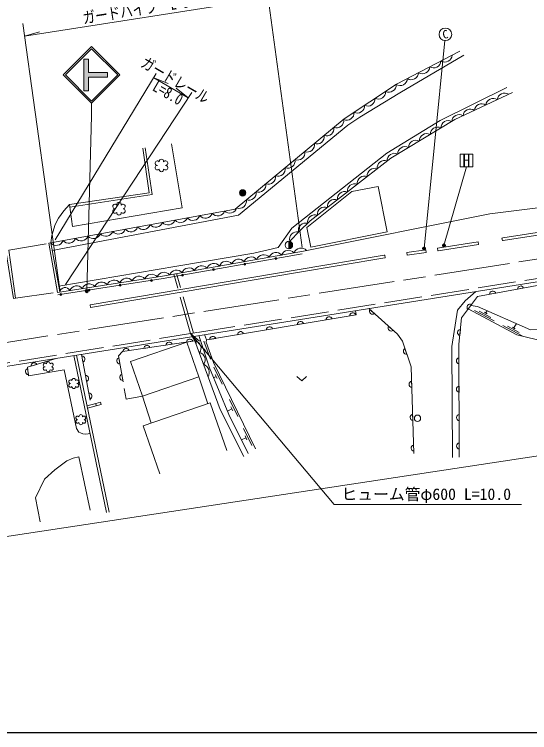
# Model space of a CAD drawing. Units: millimetres at full size, sheet at 1:1000; details may follow other scales. Extents: x 40000 to 680000, y 20000 to 380000.
# Drawn here: x 375254 to 456859, y 205000 to 318845 of the extents above; entities that cross this region are included whole.
import ezdxf
from ezdxf.enums import TextEntityAlignment as Align

# ---------------------------------------------------------------- set-up
doc = ezdxf.new("R2010")
doc.units = ezdxf.units.MM
doc.header["$LTSCALE"] = 1000
doc.linetypes.add('CHAIN', pattern=[18.5, 12, -1.5, 3.5, -1.5])
doc.linetypes.add('DASHED', pattern=[7.5, 6, -1.5])
for name, color, linetype, lineweight in [('M-BGD', 7, 'Continuous', 13), ('M-BMK', 2, 'CHAIN', 13), ('M-STR-HTXT', 7, 'Continuous', 13), ('M-STR-STRC', 7, 'Continuous', 13), ('M-TTL-BAND', 7, 'Continuous', 25)]:
    doc.layers.add(name, color=color, linetype=linetype, lineweight=lineweight)
doc.styles.add('ＭＳ ゴシック', font='')
doc.styles.get('ＭＳ ゴシック').set_extended_font_data('MS Gothic')

# ---------------------------------------------------------------- blocks, each defined once
blk = doc.blocks.new('open_arrow')
at = {"color": 0, "linetype": 'Continuous', "lineweight": -2}
blk.add_lwpolyline([(7.5, 1.25), (0, 0), (7.5, -1.25)], dxfattribs=at)

msp = doc.modelspace()

# ---------------------------------------------------------------- hatches: boundary and pattern name
at = {"layer": 'M-BGD'}
for points in [[(411921, 290553, -0.41421), (411421, 290053, -0.41421), (410921, 290553, -1)], [(418737, 281681), (418719, 282880, -0.41421), (419328, 282290, -0.41421)], [(416509, 280101, -0.41421), (416631, 280274, -0.41421), (416804, 280153, -1)], [(411586, 279228, -0.41421), (411707, 279402, -0.41421), (411881, 279281, -1)], [(406662, 278356, -0.41421), (406784, 278530, -0.41421), (406958, 278408, -1)], [(396808, 276655, -1), (397105, 276701, -0.41421), (396980, 276530, -0.41421)], [(401739, 277484, -0.41421), (401861, 277658, -0.41421), (402034, 277536, -1)], [(391867, 275891, -1), (392164, 275937, -0.41421), (392038, 275766, -0.41421)], [(382454, 274436, -1), (382751, 274482, -0.41421), (382626, 274311, -0.41421)], [(386926, 275128, -1), (387222, 275173, -0.41421), (387097, 275002, -0.41421)]]:
    msp.add_hatch(color=256, dxfattribs=at).paths.add_polyline_path(points)
at = {"layer": 'M-STR-HTXT'}
for points in [[(443503, 282324, -1), (443064, 282085, -1)], [(440326, 281898, -0.41421), (440288, 281546, -0.41421), (439936, 281584, -1)], [(386930, 275102, -1), (386491, 274863, -1)]]:
    msp.add_hatch(color=256, dxfattribs=at).paths.add_polyline_path(points)
at = {"layer": 'M-STR-STRC'}
msp.add_hatch(color=256, dxfattribs=at).paths.add_polyline_path([(386229, 306747), (386979, 306747), (386979, 308872), (389979, 308872), (389979, 309622), (386979, 309622), (386979, 311747), (386229, 311747)])

# ---------------------------------------------------------------- linework, layer by layer
at = {"layer": 'M-BGD', "linetype": 'DASHED'}
for p, q in [((374351, 281496), (380686, 282561)), ((403164, 268237), (400507, 277672)), ((403609, 268308), (400951, 277750)), ((375448, 273845), (382072, 274782)), ((395546, 258331), (396943, 254070))]:
    msp.add_line(p, q, dxfattribs=at)
at = {"layer": 'M-BGD'}
for p, q in [((418737, 281681), (418719, 282880)), ((442290, 281780), (448721, 282781)), ((448721, 282781), (448782, 282386)), ((452481, 283380), (452543, 282985)), ((437437, 281091), (440432, 281516)), ((440432, 281516), (440488, 281120)), ((442290, 281780), (442346, 281383)), ((433941, 280666), (433989, 280269)), ((437437, 281091), (437485, 280694)), ((382286, 275781), (382440, 274839)), ((450508, 274488), (451483, 274667)), ((454935, 275300), (455909, 275479)), ((387254, 272783), (387315, 272388)), ((447071, 272084), (447664, 272878)), ((428358, 271075), (429335, 271240)), ((429263, 271886), (429362, 271245)), ((432297, 271403), (431559, 272064)), ((448152, 271919), (451238, 270269)), ((448883, 271801), (450734, 270810)), ((449706, 271633), (450138, 271402)), ((449922, 271517), (450119, 271879)), ((420075, 269676), (421052, 269841)), ((424597, 270440), (425574, 270605)), ((454370, 269139), (454758, 269839)), ((415172, 268848), (416149, 269013)), ((435254, 268752), (434516, 269413)), ((445796, 267929), (445893, 268915)), ((452600, 269541), (455686, 267890)), ((453331, 269422), (455182, 268432)), ((454154, 269254), (454586, 269023)), ((405666, 267242), (405368, 268083)), ((410586, 268073), (411563, 268238)), ((399266, 266420), (400247, 266565)), ((402515, 266901), (403495, 267046)), ((406292, 264215), (405281, 267040)), ((406176, 267328), (407153, 267493)), ((392449, 265411), (393429, 265556)), ((395745, 265899), (396726, 266044)), ((405504, 265526), (405293, 265451)), ((405622, 265197), (405386, 265856)), ((437432, 264956), (437118, 265896)), ((384697, 264767), (389869, 239892)), ((385092, 264831), (390264, 239955)), ((385886, 264958), (387259, 257716)), ((385934, 264704), (386118, 263731)), ((391981, 263438), (391814, 264415)), ((445669, 263435), (445666, 264426)), ((377876, 263071), (378823, 263365)), ((377467, 261726), (377358, 262710)), ((408153, 260212), (406841, 262910)), ((386516, 261635), (386701, 260662)), ((392432, 260809), (392265, 261785)), ((404489, 261383), (405912, 257132)), ((407227, 261430), (406810, 261227)), ((407380, 261115), (407074, 261745)), ((438192, 259710), (438160, 260700)), ((445682, 258935), (445679, 259926)), ((387050, 258821), (387234, 257848)), ((410641, 255093), (409329, 257791)), ((388135, 257150), (386762, 256799)), ((388228, 256799), (386837, 256436)), ((409715, 256311), (409005, 255966)), ((409868, 255996), (409562, 256626)), ((438359, 254469), (438327, 255459)), ((445694, 254435), (445691, 255426)), ((412860, 250527), (411549, 253225)), ((411934, 251745), (411229, 251402)), ((412087, 251430), (411781, 252060)), ((438514, 249591), (438482, 250581)), ((445706, 249935), (445704, 250926))]:
    msp.add_line(p, q, dxfattribs=at)
for points in [[(445805, 313030), (435794, 307767), (431527, 304973), (427501, 302271), (410216, 287971), (381008, 282621)], [(381229, 281442), (410767, 287022), (428062, 301274), (429962, 302540), (436279, 306422), (446414, 312383)], [(382286, 275781), (401008, 278945), (413188, 280994), (417009, 281886), (419215, 284976), (434254, 296832), (442673, 302034), (453238, 307268)], [(418873, 282911), (420403, 284508), (422108, 286103), (434889, 296059), (444998, 302156), (454173, 306476)], [(72972, 301655), (75410, 300187), (90656, 295408), (122006, 290494), (215201, 256655), (223947, 253890), (245957, 250013), (245920, 248474), (255035, 247460), (273263, 244113), (289024, 245087), (303413, 249343), (311608, 250514), (311427, 252682), (361284, 261010), (404333, 267918), (495220, 282385), (564808, 293152)], [(400134, 298316), (401836, 288155), (384479, 285208), (383986, 288685), (396627, 290583), (395610, 297637)], [(384040, 288307), (397070, 290310), (395970, 297712)], [(382072, 274782), (398728, 277357), (421070, 281315), (450569, 287222), (461535, 288603), (494826, 293602), (494954, 293625), (495036, 293732), (495045, 293863), (495016, 293935), (494914, 294023), (494830, 294078), (494659, 294103), (460048, 290425), (459132, 288301)], [(452481, 283380), (452621, 283402), (470695, 286200), (500387, 290842)], [(452543, 282985), (452683, 283007), (470756, 285805), (500450, 290447), (500451, 290447)], [(383986, 288685), (383069, 287704), (382226, 286524), (381705, 285528), (381168, 283812), (381008, 282621), (382286, 275781)], [(381008, 282621), (380686, 282561), (382072, 274782)], [(442346, 281383), (442349, 281384), (448782, 282386)], [(374351, 281496), (375448, 273845), (375092, 273789), (373911, 281414)], [(447146, 272185), (454833, 268074), (457896, 267286), (462977, 267854), (468494, 268847), (469503, 269014), (473729, 270320), (485695, 275551), (491893, 278071), (494657, 279695), (495709, 281904)], [(494736, 281751), (494316, 280720), (479971, 274649), (468544, 270035), (462587, 269091), (456999, 268853), (448620, 272538), (447537, 272708)], [(382133, 274387), (398794, 276962), (420831, 280866)], [(387254, 272783), (420025, 278337), (433845, 280654), (433941, 280666)], [(387315, 272388), (387318, 272389), (420092, 277943), (433903, 280258), (433989, 280269)], [(437485, 280694), (437489, 280695), (440488, 281120), (440488, 281120)], [(477526, 279569), (475830, 279134), (448605, 274139), (446073, 270747), (445661, 266548), (445710, 248647)], [(448362, 274926), (446657, 273421), (445424, 271946), (444521, 266180), (444661, 248620)], [(438526, 249219), (438087, 262991), (436735, 267045), (435912, 268162), (431382, 272224)], [(429362, 271245), (405666, 267242), (405654, 266889), (406804, 263674), (413458, 249983)], [(412306, 249231), (409223, 255443), (406135, 262844), (404488, 267943)], [(411614, 248758), (407828, 256205), (403861, 267100), (392379, 265401), (391761, 264725), (392469, 260592)], [(381886, 264316), (377337, 262903), (377489, 261533), (383138, 262497), (385093, 253202), (385454, 252646), (385720, 252497), (386097, 252379), (386559, 252332), (386918, 252366), (387260, 252439)], [(420011, 261465), (420761, 260765), (421511, 261465)], [(392653, 259520), (392939, 257853), (395546, 258331)], [(408928, 249693), (406262, 257251), (395647, 253628), (398279, 246026)], [(379356, 238386), (378619, 242208), (380050, 245189), (381647, 246658), (383578, 248079), (384554, 248483), (385461, 248701), (387272, 240276)]]:
    msp.add_lwpolyline(points, dxfattribs=at)
at = {"layer": 'M-BGD', "linetype": 'DASHED'}
msp.add_lwpolyline([(120495, 291237), (122131, 290981), (215362, 257128), (224067, 254377), (246467, 250431), (246431, 248920), (255108, 247955), (273294, 244616), (288937, 245583), (303306, 249833), (311070, 250942), (310891, 253099), (361204, 261504), (404254, 268412), (495143, 282879), (564723, 293645)], dxfattribs=at)
at = {"layer": 'M-BGD'}
for points in [[(421573, 285063), (422198, 281923), (434292, 284371), (432882, 291553), (428724, 290755)], [(393650, 263819), (402568, 266909), (404489, 261383), (395546, 258331)], [(388135, 257150), (388915, 257357), (389008, 257006), (388228, 256799)]]:
    msp.add_lwpolyline(points, close=True, dxfattribs=at)
for centre, radius in [((411421, 290553), 500), ((418728, 282281), 600), ((416657, 280127), 150), ((411733, 279255), 150), ((406810, 278382), 150), ((396957, 276678), 150), ((401887, 277510), 150), ((392015, 275914), 150), ((382603, 274459), 150), ((387074, 275150), 150), ((439102, 254832), 500)]:
    msp.add_circle(centre, radius, dxfattribs=at)
for centre, radius, start, end in [((443419, 312441), 1160, 238.21578, 357.2454), ((441649, 311510), 1160, 238.21578, 357.2454), ((439878, 310580), 1160, 238.21578, 357.2454), ((436338, 308714), 1160, 238.41522, 357.46135), ((438108, 309649), 1160, 238.21578, 357.2454), ((434571, 307670), 1160, 243.70344, 2.73307), ((432898, 306575), 1160, 243.70344, 2.73307), ((452891, 305222), 1160, 55.70212, 174.73174), ((431225, 305473), 1160, 244.02092, 3.05214), ((451082, 304370), 1160, 55.70212, 174.73174), ((429558, 304361), 1160, 244.35575, 3.38537), ((449273, 303518), 1160, 55.70212, 174.73174), ((427899, 303239), 1160, 244.70455, 3.76354), ((445681, 301798), 1159, 57.27295, 176.40649), ((447463, 302666), 1160, 55.70212, 174.73174), ((426257, 302006), 1160, 250.0865, 9.11612), ((443973, 300850), 1160, 61.57905, 180.60867), ((424716, 300731), 1160, 250.0865, 9.11612), ((442260, 299817), 1160, 61.57905, 180.60867), ((423175, 299456), 1160, 250.0865, 9.11612), ((440547, 298784), 1160, 61.57905, 180.60867), ((421634, 298181), 1160, 250.0865, 9.11612), ((438835, 297751), 1160, 61.57905, 180.60867), ((437122, 296718), 1160, 61.57905, 180.60867), ((420093, 296907), 1160, 250.0865, 9.11612), ((435455, 295665), 1158, 64.04672, 183.24046), ((397903, 295256), 360, 37.6435, 270), ((397903, 294536), 360, 90, 322.3565), ((398543, 295536), 360, 90, 189.61526), ((398543, 295536), 360, 350.38474, 90), ((399183, 295256), 360, 270, 142.3565), ((399183, 294536), 360, 217.6435, 90), ((418552, 295632), 1160, 250.0865, 9.11612), ((433872, 294521), 1160, 68.40388, 187.4335), ((398543, 294256), 360, 170.38474, 270), ((398543, 294256), 360, 270, 9.61526), ((417011, 294357), 1160, 250.0865, 9.11612), ((432295, 293292), 1160, 68.40388, 187.4335), ((415470, 293082), 1160, 250.0865, 9.11612), ((430717, 292062), 1160, 68.40388, 187.4335), ((413929, 291807), 1160, 250.0865, 9.11612), ((429139, 290833), 1160, 68.40388, 187.4335), ((412388, 290532), 1160, 250.0865, 9.11612), ((427561, 289604), 1160, 68.40388, 187.4335), ((410847, 289257), 1160, 250.0865, 9.11612), ((425984, 288375), 1160, 68.40388, 187.4335), ((391182, 288403), 360, 37.6435, 270), ((391182, 287683), 360, 90, 322.3565), ((391822, 288683), 360, 90, 189.61526), ((391822, 288683), 360, 350.38474, 90), ((392462, 288403), 360, 270, 142.3565), ((392462, 287683), 360, 217.6435, 90), ((409359, 288458), 1132, 224.38912, 345.08095), ((424406, 287146), 1160, 68.40388, 187.4335), ((391822, 287403), 360, 170.38474, 270), ((391822, 287403), 360, 270, 9.61526), ((403526, 287344), 1160, 220.86644, 339.89606), ((405493, 287705), 1160, 220.86644, 339.89606), ((407460, 288065), 1160, 220.86644, 339.89606), ((422855, 285908), 1159, 69.77674, 188.88632), ((397624, 286263), 1160, 220.86644, 339.89606), ((399591, 286623), 1160, 220.86644, 339.89606), ((401559, 286984), 1160, 220.86644, 339.89606), ((421388, 284615), 1160, 73.90188, 192.94549), ((391722, 285182), 1160, 220.86644, 339.89606), ((393690, 285542), 1160, 220.86644, 339.89606), ((395657, 285903), 1160, 220.86644, 339.89606), ((385820, 284101), 1160, 220.86644, 339.89606), ((387788, 284461), 1160, 220.86644, 339.89606), ((389755, 284821), 1160, 220.86644, 339.89606), ((419990, 283225), 1160, 76.71264, 195.74226), ((381886, 283380), 1160, 220.86644, 339.89606), ((383853, 283740), 1160, 220.86644, 339.89606), ((418668, 280291), 1160, 40.5317, 159.56132), ((420635, 280650), 1155, 40.67262, 159.99633), ((412760, 279245), 1160, 40.5317, 159.56132), ((414729, 279594), 1160, 40.5317, 159.56132), ((416698, 279943), 1160, 40.5317, 159.56132), ((404882, 277849), 1160, 40.5317, 159.56132), ((406852, 278198), 1160, 40.5317, 159.56132), ((408821, 278547), 1160, 40.5317, 159.56132), ((410790, 278896), 1160, 40.5317, 159.56132), ((398967, 276811), 1160, 39.99097, 159.02643), ((400944, 277151), 1160, 40.5317, 159.56132), ((402913, 277500), 1160, 40.5317, 159.56132), ((391056, 275575), 1160, 39.27269, 158.30231), ((393032, 275881), 1160, 39.27269, 158.30231), ((395009, 276186), 1160, 39.27269, 158.30231), ((396986, 276492), 1160, 39.27269, 158.30231), ((383289, 274674), 865, 28.58794, 168.98706), ((385126, 274658), 1160, 39.27269, 158.30231), ((387103, 274964), 1160, 39.27269, 158.30231), ((389079, 275269), 1160, 39.27269, 158.30231), ((455440, 275294), 505, 21.56806, 179.22625), ((451013, 274481), 505, 21.56806, 179.22625), ((447446, 272422), 505, 64.43923, 222.09743), ((428863, 271061), 505, 20.75979, 178.41799), ((431993, 271807), 505, 149.29086, 306.94906), ((420580, 269662), 505, 20.75979, 178.41799), ((425102, 270426), 505, 20.75979, 178.41799), ((415677, 268834), 505, 20.75979, 178.41799), ((434950, 269155), 505, 149.29086, 306.94906), ((445942, 268412), 505, 95.55873, 253.21692), ((406681, 267314), 505, 20.75979, 178.41799), ((411091, 268059), 505, 20.75979, 178.41799), ((399771, 266396), 505, 19.58895, 177.24714), ((403019, 266877), 505, 19.58895, 177.24714), ((403652, 265953), 1166, 320.36159, 79.6495), ((392953, 265387), 505, 19.58895, 177.24714), ((396250, 265875), 505, 19.58895, 177.24714), ((437368, 265457), 505, 119.61471, 277.2729), ((385930, 264199), 505, 291.91131, 89.5695), ((391994, 263943), 505, 110.89891, 268.5571), ((404353, 264103), 1123, 320.10828, 79.9028), ((445766, 263931), 505, 101.32894, 258.98713), ((378379, 263124), 505, 28.42712, 186.08531), ((380105, 263282), 288, 37.6435, 270), ((380105, 262706), 288, 90, 322.3565), ((380617, 263506), 288, 90, 189.61526), ((380617, 263506), 288, 350.38474, 90), ((381129, 263282), 288, 270, 142.3565), ((381129, 262706), 288, 217.6435, 90), ((404709, 262065), 1412, 331.00472, 69.00637), ((377510, 262229), 505, 107.51437, 265.17256), ((380617, 262482), 288, 170.38474, 270), ((380617, 262482), 288, 270, 9.61526), ((384143, 260619), 288, 37.6435, 270), ((384655, 260843), 288, 90, 189.61526), ((384655, 260843), 288, 350.38474, 90), ((385167, 260619), 288, 270, 142.3565), ((386512, 261130), 505, 291.91131, 89.5695), ((392445, 261314), 505, 110.89891, 268.5571), ((384143, 260043), 288, 90, 322.3565), ((384655, 259819), 288, 170.38474, 270), ((384655, 259819), 288, 270, 9.61526), ((385167, 260043), 288, 217.6435, 90), ((438274, 260208), 505, 102.99522, 260.65341), ((445778, 259431), 505, 101.32894, 258.98713), ((387046, 258316), 505, 291.91131, 89.5695), ((385258, 254887), 288, 37.6435, 270), ((385770, 255111), 288, 90, 189.61526), ((385770, 255111), 288, 350.38474, 90), ((386282, 254887), 288, 270, 142.3565), ((438441, 254967), 505, 102.99522, 260.65341), ((445790, 254931), 505, 101.32894, 258.98713), ((385258, 254311), 288, 90, 322.3565), ((385770, 254087), 288, 170.38474, 270), ((385770, 254087), 288, 270, 9.61526), ((386282, 254311), 288, 217.6435, 90), ((438596, 250089), 505, 102.99522, 260.65341), ((445803, 250431), 505, 101.32894, 258.98713)]:
    msp.add_arc(centre, radius, start, end, dxfattribs=at)
at = {"layer": 'M-BMK'}
msp.add_line((295619, 254526), (564189, 296731), dxfattribs=at)
at = {"layer": 'M-STR-HTXT'}
for p, q in [((415325, 322546), (420834, 281903)), ((376860, 315376), (415474, 321444)), ((376576, 317410), (382476, 275217)), ((376860, 315376), (379209, 316091)), ((440131, 281741), (443412, 314684)), ((397715, 309458), (381712, 283092)), ((397315, 308800), (402786, 305612)), ((397315, 308800), (399588, 307871)), ((403356, 306480), (383377, 276049)), ((402786, 305612), (400858, 307131)), ((386710, 274983), (387480, 302748)), ((443284, 282205), (446855, 294684))]:
    msp.add_line(p, q, dxfattribs=at)
for points in [[(67359, 278548), (160748, 244796), (165669, 243366), (173693, 241362), (182464, 239416), (192243, 237416), (203490, 235347), (210176, 234279), (216844, 233280), (223714, 232383), (235069, 231039), (248523, 229765), (256656, 229248), (270107, 228541), (279163, 228455), (301504, 228508), (313878, 229018), (322553, 229586), (334780, 230466), (338163, 230646), (569537, 265802)], [(403164, 268237), (425892, 241180), (455557, 241180)]]:
    msp.add_lwpolyline(points, dxfattribs=at)
for centre in [(443284, 282205), (440131, 281741), (386710, 274983)]:
    msp.add_circle(centre, 250, dxfattribs=at)
at = {"layer": 'M-STR-STRC'}
for p, q in [((382980, 309248), (387480, 313748)), ((383334, 309248), (387480, 313394)), ((391980, 309248), (387480, 313748)), ((391627, 309248), (387480, 313394)), ((386229, 311747), (386979, 311747)), ((386229, 311747), (386229, 306747)), ((386979, 311747), (386979, 309622)), ((382980, 309248), (387480, 304747)), ((383334, 309248), (387480, 305101)), ((386979, 309622), (389979, 309622)), ((386979, 308872), (389979, 308872)), ((386979, 308872), (386979, 306747)), ((387480, 305101), (391627, 309248)), ((387480, 304748), (391980, 309248)), ((389979, 309622), (389979, 308872)), ((386229, 306747), (386979, 306747)), ((387480, 304747), (387480, 302748))]:
    msp.add_line(p, q, dxfattribs=at)
for points in [[(386229, 311747), (386979, 311747), (386979, 309622), (389979, 309622), (389979, 308872), (386979, 308872), (386979, 306747), (386229, 306747)], [(445855, 294684), (447855, 294684), (447855, 296684), (445855, 296684)]]:
    msp.add_lwpolyline(points, close=True, dxfattribs=at)
msp.add_circle((443512, 315679), 1000, dxfattribs=at)
at = {"layer": 'M-TTL-BAND'}
msp.add_line((40000, 205000), (579000, 205000), dxfattribs=at)

# ---------------------------------------------------------------- block references
at = {"layer": 'M-STR-HTXT', "xscale": 240, "yscale": 240, "rotation": 310}
msp.add_blockref('open_arrow', (403164, 268237), dxfattribs=at)

# ---------------------------------------------------------------- texts
at = {"layer": 'M-STR-HTXT', "style": 'ＭＳ ゴシック', "width": 0.8}
for s, rotation, p in [('ガードパイプ\u3000L=36.0', 8.931, (396175, 318359)), ('ガードレール', 329.767, (400025, 307161))]:
    msp.add_text(s, height=1833, rotation=rotation, dxfattribs=at).set_placement(p, align=Align.BOTTOM_CENTER)
msp.add_text('L=8.0', height=1833, rotation=329.767, dxfattribs=at).set_placement((400051, 307206), align=Align.TOP_CENTER)
at = {"layer": 'M-STR-HTXT', "style": 'ＭＳ ゴシック'}
msp.add_text('ヒューム管φ600 L=10.0', height=1833, dxfattribs=at).set_placement((427057, 241333), align=Align.BOTTOM_LEFT)
at = {"layer": 'M-STR-STRC', "style": 'ＭＳ ゴシック'}
msp.add_text('C', height=1320, rotation=9.814, dxfattribs=at).set_placement((443512, 315679), align=Align.MIDDLE_CENTER)
msp.add_text('H', height=1833, dxfattribs=at).set_placement((446855, 295684), align=Align.MIDDLE_CENTER)

doc.saveas('drawing.dxf')
